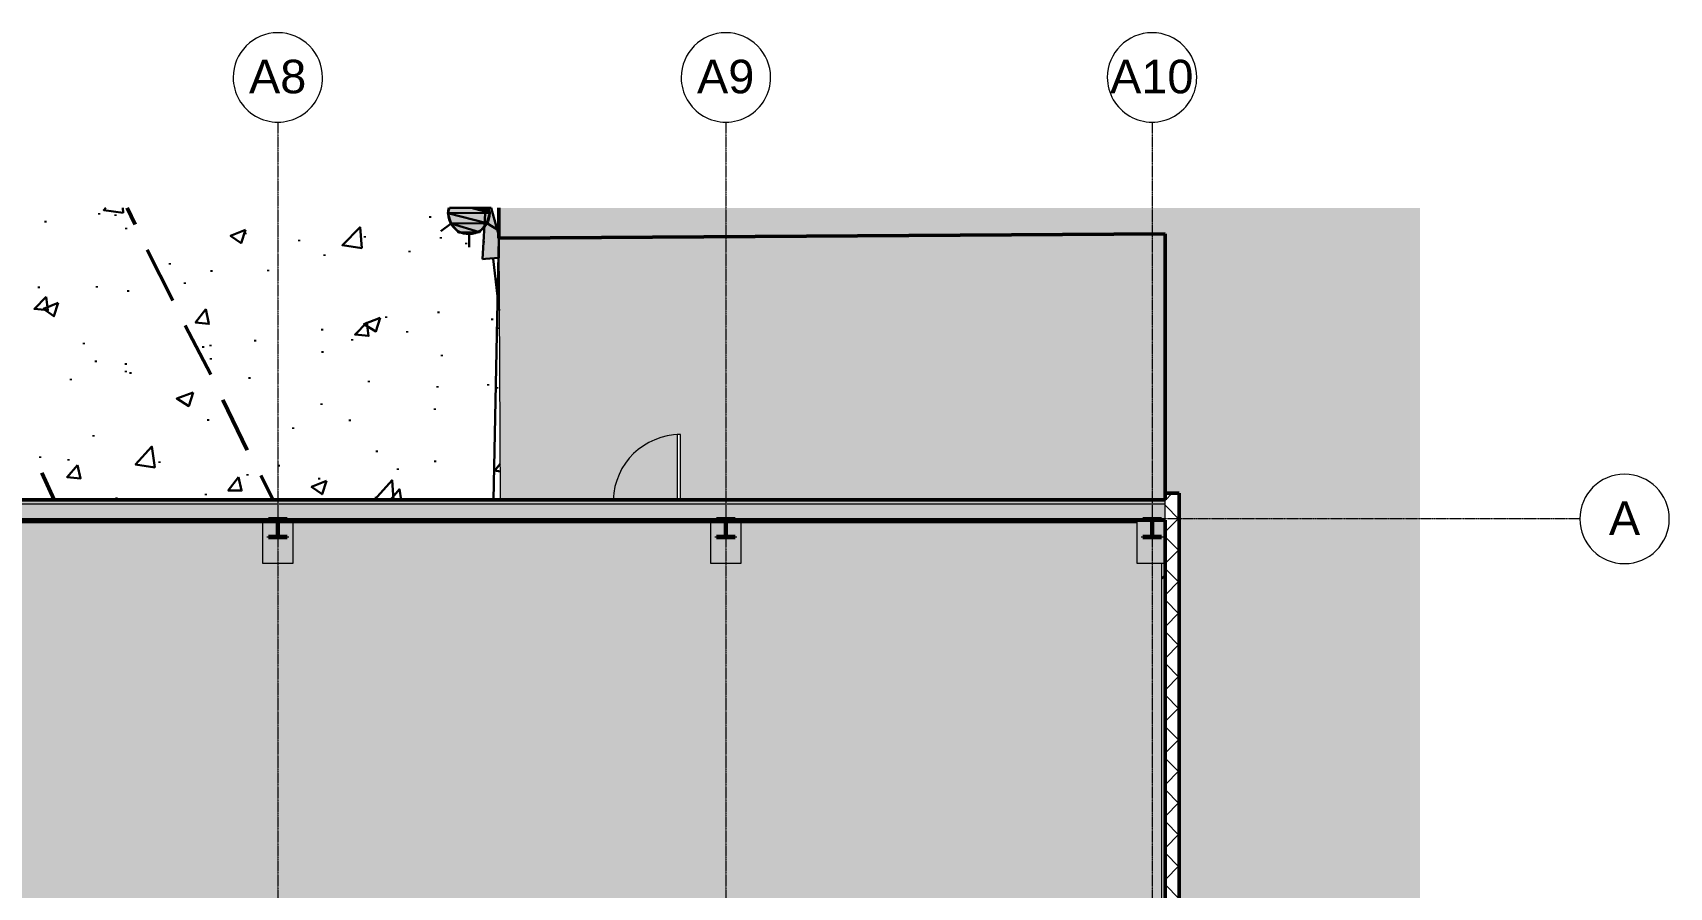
# Model space of a CAD drawing. Header units: inches. Extents: x -4136 to -1245, y 10244 to 12022.
# Drawn here: x -2193 to -1315, y 11563 to 12021 of the extents above; entities that cross this region are included whole.
import ezdxf

# ---------------------------------------------------------------- set-up
doc = ezdxf.new("R2010")
doc.units = ezdxf.units.IN
doc.header["$MEASUREMENT"] = 0
doc.linetypes.add('Grid Line 1_2_', pattern=[0.875, 0.5, -0.125, 0.125, -0.125])
doc.linetypes.add('IMPORT-DASHEDX2 _3_', pattern=[0.225, 0.15, -0.075])
for name, color, linetype, lineweight in [('A-DOOR', 31, 'Continuous', 13), ('A-DOOR-5', 31, 'Continuous', 20), ('A-DOOR-6', 31, 'Continuous', 9), ('A-FLOR-1', 163, 'Continuous', 13), ('A-FLOR-PATT-1', 10, 'Continuous', 13), ('A-WALL', 113, 'Continuous', 13), ('A-WALL-2', 163, 'Continuous', 13), ('A-WALL-3', 155, 'Continuous', 50), ('A-WALL-4', 8, 'Continuous', 13), ('A-WALL-5', 113, 'Continuous', 50), ('A-WALL-PATT-1', 7, 'Continuous', 9), ('A-WALL-PATT-2', 111, 'Continuous', 9), ('C-BLDG-PADS-1', 10, 'Continuous', 13), ('C-BLDG-PADS-2', 173, 'Continuous', 9), ('PDF_Geometry-3', 253, 'Continuous', 30), ('PDF_Geometry-5', 111, 'Continuous', 50), ('PDF_Solid Fills-2', 253, 'Continuous', 30), ('S-COLS-3', 52, 'Continuous', 9), ('S-COLS-4', 52, 'Continuous', 50), ('S-FNDN', 32, 'Continuous', 13), ('S-FNDN-1', 10, 'Continuous', 13), ('S-FNDN-2', 163, 'Continuous', 13), ('S-GRID-1', 1, 'Grid Line 1_2_', 9), ('S-GRID-IDEN', 1, 'Continuous', 9), ('site plan_dwg _3_-1', 254, 'IMPORT-DASHEDX2 _3_', 9)]:
    doc.layers.add(name, color=color, linetype=linetype, lineweight=lineweight)
doc.styles.add('Arial', font='arial.ttf', dxfattribs={"height": 18})
pattern_1 = [(45, (0, 0), (-9.503515, 9.503515), []), (45, (0, 14.4), (-9.503515, 9.503515), [])]

# ---------------------------------------------------------------- blocks, each defined once
blk = doc.blocks.new('site plan_dwg _3_-1267336-FLOOR PLAN - MEZZANINE')
at = {"layer": 'PDF_Solid Fills-2'}
for points in [[(3084.92, 2061), (3107.32, 2061), (3097.34, 2063.69), (3085.72, 2063.78)], [(3086.52, 2055.4), (3105.72, 2055.4), (3084.92, 2061)], [(3105.72, 2055.4), (3084.92, 2061), (3107.32, 2061)], [(3107.32, 2061), (3097.34, 2063.69), (3106.57, 2063.61)], [(3103.32, 2036.2), (3105.15, 2063.62), (3108.07, 2063.6), (3112.12, 2048.72), (3112.09, 2036.78), (3104.88, 2036.3)], [(3090.52, 2050.6), (3101.72, 2050.6), (3086.52, 2055.4)], [(3101.72, 2050.6), (3086.52, 2055.4), (3105.72, 2055.4), (3105.04, 2054.58)], [(3096.12, 2049.8), (3090.52, 2050.6), (3101.72, 2050.6)]]:
    blk.add_hatch(color=256, dxfattribs=at).paths.add_polyline_path(points, flags=0)
at = {"layer": 'PDF_Geometry-3'}
for p, q in [((2910.33, 2065.24), (2910.52, 2062.6)), ((2868.92, 2058.6), (2868.92, 2057.8)), ((2897.72, 2062.6), (2897.72, 2061.8)), ((2906.52, 2061.8), (2906.52, 2061)), ((3075.32, 2059.4), (3075.32, 2058.6)), ((3106.57, 2063.61), (3107.32, 2061)), ((2912.12, 2054.6), (2912.12, 2053.8)), ((2976.12, 2051.4), (2976.12, 2050.6)), ((3004.92, 2047.4), (3004.92, 2046.6)), ((3040.12, 2049), (3040.12, 2048.2)), ((3086.52, 2055.4), (3080.92, 2051.4)), ((3080.92, 2048.2), (3080.92, 2047.4)), ((3096.12, 2049.8), (3096.12, 2042.6)), ((3105.72, 2055.4), (3112.12, 2051.4)), ((3018.52, 2039.4), (3018.52, 2038.6)), ((3064.12, 2041), (3064.12, 2040.2)), ((3094.52, 2045), (3094.52, 2044.2)), ((3104.12, 2045.8), (3104.12, 2045)), ((2935.32, 2035.4), (2935.32, 2034.6)), ((2957.72, 2031.4), (2957.72, 2030.6)), ((2988.12, 2031.4), (2988.12, 2030.6)), ((3108.92, 2036.2), (3112, 2008.51)), ((2864.92, 2023.4), (2864.92, 2022.6)), ((2896.12, 2023.4), (2896.12, 2022.6)), ((2912.92, 2021), (2912.92, 2020.2)), ((2943.32, 2025), (2943.32, 2024.2)), ((3051.32, 2005.8), (3051.32, 2005)), ((3079.32, 2008.2), (3079.32, 2007.4)), ((3108.12, 2004.2), (3108.12, 2003.4)), ((3016.92, 1999.4), (3016.92, 1998.6)), ((3062.52, 1997.8), (3062.52, 1997)), ((3111.32, 1999.4), (3111.32, 1998.6)), ((2888.92, 1993), (2888.92, 1992.2)), ((2952.92, 1990.6), (2952.92, 1989.8)), ((2956.92, 1991.4), (2956.92, 1990.6)), ((2980.92, 1993.8), (2980.92, 1993)), ((3016.92, 1987.4), (3016.92, 1986.6)), ((3032.92, 1993.8), (3032.92, 1993)), ((2895.32, 1983.4), (2895.32, 1982.6)), ((2911.32, 1981.8), (2911.32, 1981)), ((2911.32, 1977.8), (2911.32, 1977)), ((2913.72, 1977), (2913.72, 1976.2)), ((2956.92, 1984.2), (2956.92, 1983.4)), ((3080.92, 1985), (3080.92, 1984.2)), ((2881.72, 1973.8), (2881.72, 1973)), ((2977.72, 1973.8), (2977.72, 1973)), ((3041.72, 1971.4), (3041.72, 1970.6)), ((3078.52, 1968.2), (3078.52, 1967.4)), ((3105.72, 1969), (3105.72, 1968.2)), ((3016.12, 1959.4), (3016.12, 1958.6)), ((3110.52, 1967.4), (3110.52, 1966.6)), ((2955.32, 1951.4), (2955.32, 1950.6)), ((3031.32, 1950.6), (3031.32, 1949.8)), ((3076.92, 1956.2), (3076.92, 1955.4)), ((2893.72, 1943.4), (2893.72, 1942.6)), ((3000.92, 1946.6), (3000.92, 1945.8)), ((2924.92, 1937), (2924.92, 1936.2)), ((3045.72, 1933.8), (3045.72, 1933)), ((3108.92, 1937.8), (3108.92, 1937)), ((3108.92, 1935.4), (3108.92, 1934.6)), ((2864.92, 1932.2), (2864.92, 1931.4)), ((2880.12, 1930.6), (2880.12, 1929.8)), ((2928.92, 1929), (2928.92, 1928.2)), ((2992.92, 1926.6), (2992.92, 1925.8)), ((3056.92, 1924.2), (3056.92, 1923.4)), ((3076.92, 1928.2), (3076.92, 1927.4)), ((2976.12, 1921.8), (2976.12, 1921)), ((3014.52, 1919.4), (3014.52, 1918.6)), ((2905.72, 1909.8), (2905.72, 1909)), ((2953.72, 1911.4), (2953.72, 1910.6)), ((3044.92, 1909), (3044.92, 1908.2)), ((3074.52, 1907.4), (3074.52, 1907.14)), ((3111.3, 1906.84), (3111.68, 1907.34)), ((3466.44, 1861.72), (3468.21, 1863.49))]:
    blk.add_line(p, q, dxfattribs=at)
at = {"layer": 'PDF_Geometry-3', "flags": 128}
for points in [[(2910.52, 2062.6), (2900.12, 2064.2), (2901.24, 2065.32)], [(3112.12, 2047.4), (3110.52, 1995.4), (3108.15, 1906.86)], [(3111.72, 1922.04), (3108.92, 1922.6), (3111.74, 1926.12)], [(3044.12, 1907.4), (3053.72, 1917.8), (3054.47, 1907.31)], [(3052.76, 1907.33), (3057.72, 1913), (3058.44, 1907.28)]]:
    blk.add_lwpolyline(points, dxfattribs=at)
for points in [[(2976.12, 2053), (2973.72, 2045.8), (2968.12, 2049.8)], [(3038.52, 2042.6), (3028.12, 2044.2), (3037.72, 2053.8)], [(2868.92, 2017.8), (2869.72, 2010.6), (2862.52, 2011.4)], [(2875.32, 2014.6), (2872.92, 2007.4), (2867.32, 2011.4)], [(2954.52, 2010.6), (2956.12, 2002.6), (2948.92, 2003.4)], [(3048.12, 2005), (3045.72, 1997.8), (3039.32, 2001.8)], [(3040.92, 2002.6), (3041.72, 1995.4), (3034.52, 1996.2)], [(2947.32, 1965.8), (2944.92, 1958.6), (2938.52, 1962.6)], [(2926.52, 1925.8), (2916.12, 1927.4), (2924.92, 1937)], [(2884.92, 1927.4), (2886.52, 1920.2), (2879.32, 1921)], [(2971.32, 1920.2), (2972.92, 1913), (2965.72, 1913)], [(3018.52, 1917.8), (3016.12, 1910.6), (3010.52, 1914.6)]]:
    blk.add_lwpolyline(points, close=True, dxfattribs=at)
at = {"layer": 'PDF_Geometry-3'}
blk.add_arc((3096.15, 2060.83), 11.17, 164.58433, 0.83644, dxfattribs=at)
at = {"layer": 'PDF_Geometry-5'}
for p, q in [((2912.67, 2065.22), (2916.92, 2056.2)), ((2923.32, 2042.6), (2936.92, 2015.4)), ((2943.32, 2001.8), (2956.92, 1975.4)), ((2963.32, 1961.8), (2976.12, 1934.6)), ((2865.72, 1923.4), (2872.28, 1908.83)), ((2983.32, 1921), (2989.89, 1907.85))]:
    blk.add_line(p, q, dxfattribs=at)
at = {"layer": 'PDF_Solid Fills-2'}
for p, q in [((3085.72, 2063.78), (3084.92, 2061)), ((3084.92, 2061), (3107.32, 2061)), ((3105.72, 2055.4), (3084.92, 2061)), ((3084.92, 2061), (3086.52, 2055.4)), ((3105.72, 2055.4), (3084.92, 2061)), ((3084.92, 2061), (3107.32, 2061)), ((3097.34, 2063.69), (3085.72, 2063.78)), ((3107.32, 2061), (3097.34, 2063.69)), ((3107.32, 2061), (3097.34, 2063.69)), ((3097.34, 2063.69), (3106.57, 2063.61)), ((3103.32, 2036.2), (3105.15, 2063.62)), ((3105.15, 2063.62), (3108.07, 2063.6)), ((3107.32, 2061), (3105.72, 2055.4)), ((3106.57, 2063.61), (3107.32, 2061)), ((3108.07, 2063.6), (3112.12, 2048.72)), ((3086.52, 2055.4), (3105.72, 2055.4)), ((3101.72, 2050.6), (3086.52, 2055.4)), ((3086.52, 2055.4), (3090.52, 2050.6)), ((3101.72, 2050.6), (3086.52, 2055.4)), ((3086.52, 2055.4), (3105.72, 2055.4)), ((3096.12, 2049.8), (3090.52, 2050.6)), ((3090.52, 2050.6), (3101.72, 2050.6)), ((3090.52, 2050.6), (3101.72, 2050.6)), ((3101.72, 2050.6), (3096.12, 2049.8)), ((3105.04, 2054.58), (3101.72, 2050.6)), ((3105.72, 2055.4), (3105.04, 2054.58)), ((3112.12, 2048.72), (3112.09, 2036.78)), ((3104.88, 2036.3), (3103.32, 2036.2)), ((3112.09, 2036.78), (3104.88, 2036.3))]:
    blk.add_line(p, q, dxfattribs=at)
blk = doc.blocks.new('Walls 1 - Walls 1-1277454-FLOOR PLAN - MEZZANINE')
at = {"layer": 'A-WALL-4'}
blk.add_hatch(color=256, dxfattribs=at).paths.add_polyline_path([(-1448.52, 10375.73), (-1448.52, 11927.37), (-1943.14, 11927.37), (-1943.06, 11911.21), (-1585.45, 11913.39), (-1585.45, 11774.15), (-1577.83, 11774.15), (-1577.83, 10643.01), (-1938.58, 10642.37), (-1938.58, 10376.85)], flags=0)
at = {"layer": 'A-WALL-3'}
for p, q in [((-1943.14, 11927.37), (-1943.06, 11911.21)), ((-1943.06, 11911.21), (-1585.45, 11913.39)), ((-1585.45, 11913.39), (-1585.45, 11774.15)), ((-1585.45, 11774.15), (-1577.83, 11774.15)), ((-1577.83, 11774.15), (-1577.83, 10643.01))]:
    blk.add_line(p, q, dxfattribs=at)
blk = doc.blocks.new('Door-Passage-Single-Flush - 36_ x 80_-1370599-FLOOR PLAN - MEZZANINE')
at = {"layer": 'A-DOOR-5'}
for p, q in [((18, 40.6875), (16.25, 40.6875)), ((16.25, 40.6875), (16.25, 5.6875)), ((18, 5.6875), (18, 40.6875))]:
    blk.add_line(p, q, dxfattribs=at)
at = {"layer": 'A-DOOR-6'}
blk.add_arc((18, 4.6875), 36, 90, 178.4038963, dxfattribs=at)
blk = doc.blocks.new('Grid - Grid Head - Circle-50561-FLOOR PLAN - MEZZANINE')
at = {"layer": 'S-GRID-IDEN'}
for start, end in [(360, 180), (180, 360)]:
    blk.add_arc((0, 0), 0.25, start, end, dxfattribs=at)

msp = doc.modelspace()

# ---------------------------------------------------------------- hatches: boundary and pattern name
at = {"layer": 'A-FLOR-PATT-1'}
msp.add_hatch(color=256, dxfattribs=at).paths.add_polyline_path([(-1942.33, 11770.65), (-1847.39, 11770.65), (-1847.39, 11805.65), (-1845.64, 11805.65), (-1845.64, 11770.65), (-1585.45, 11770.65), (-1585.45, 11913.39), (-1943.06, 11911.21)], flags=0)
at = {"layer": 'A-WALL'}
for points in [[(-1585.45, 11769.9), (-1585.45, 11770.65), (-3037.08, 11770.65), (-3037.08, 11769.9), (-1615.75, 11769.9)], [(-1585.45, 11768.4), (-1585.45, 11769.9), (-3036.33, 11769.9), (-3036.33, 11768.4), (-1615.75, 11768.4)], [(-1585.45, 11759.77), (-1585.45, 11759.9), (-3026.33, 11759.9), (-3026.33, 11759.77), (-1615.75, 11759.77)]]:
    msp.add_hatch(color=256, dxfattribs=at).paths.add_polyline_path(points, flags=0)
at = {"layer": 'A-WALL-PATT-1'}
h = msp.add_hatch(dxfattribs=at)
h.set_pattern_fill('FP_2', color=256, style=0, pattern_type=2)
h.set_pattern_definition([(45, (0, 0), (-8.485281, 8.485281), []), (135, (0, 0), (-8.485281, -8.485281), [])])
h.paths.add_polyline_path([(-1577.83, 10640.15), (-1577.83, 11774.15), (-1585.45, 11774.15), (-1585.45, 10640.15)], flags=0)
at = {"layer": 'A-WALL-PATT-2'}
h = msp.add_hatch(dxfattribs=at)
h.set_pattern_fill('FP_6', color=256, style=0, pattern_type=2)
h.set_pattern_definition([(161.57, (0.48, 0.48), (-3.83995378, -1.544e-05), [0, -27.322, 3.034, 0]), (18.43, (-0.48, 0.48), (-3.83995378, 1.544e-05), [0, -27.322, 3.034, 0]), (108.43, (0.48, 0.48), (1.919622, -9.60052459), [9.106, -21.25]), (71.57, (-0.48, 0.48), (1.919622, 9.60052459), [9.106, -21.25])])
h.paths.add_polyline_path([(-1585.45, 11760.4), (-1585.45, 11768.4), (-3034.83, 11768.4), (-3034.83, 11760.4), (-1615.75, 11760.4)], flags=0)
h = msp.add_hatch(dxfattribs=at)
h.set_pattern_fill('FP_7', color=256, style=0, pattern_type=2)
h.set_pattern_definition([(0, (0, 0), (0, 4.798), []), (315, (0, 0), (4.7984266, 0), [6.786, -6.786]), (45, (0, 0), (4.7984266, 0), [6.786, -6.786])])
h.paths.add_polyline_path([(-1585.45, 11759.9), (-1585.45, 11760.4), (-3026.83, 11760.4), (-3026.83, 11759.9), (-1615.75, 11759.9)], flags=0)
at = {"layer": 'C-BLDG-PADS-1'}
h = msp.add_hatch(color=256, dxfattribs=at)
h.paths.add_polyline_path([(-3016.2, 10815.9), (-2809.2, 10815.9), (-2809.2, 10844.89), (-2761.2, 10844.89), (-2761.2, 10815.9), (-2566.2, 10815.9), (-2566.2, 10844.89), (-2518.2, 10844.89), (-2518.2, 10815.9), (-2326.2, 10815.9), (-2326.2, 10844.89), (-2278.2, 10844.89), (-2278.2, 10815.9), (-2085.7, 10815.9), (-2085.7, 10844.89), (-2037.7, 10844.89), (-2037.7, 10815.9), (-1946.2, 10815.9), (-1946.2, 10817.27), (-1845.45, 10817.27), (-1845.45, 10979.9), (-1797.95, 10979.9), (-1797.95, 10977.65), (-1790.33, 10977.65), (-1790.33, 10817.27), (-1600.45, 10817.27), (-1600.45, 10832.89), (-1587.2, 10832.89), (-1587.2, 10994.78), (-1635.2, 10994.78), (-1635.2, 11033.9), (-1904.2, 11033.9), (-1904.2, 11264.9), (-1830.33, 11264.9), (-1830.33, 11389.39), (-1865.33, 11389.39), (-1865.33, 11391.14), (-1830.33, 11391.14), (-1830.33, 11411.51), (-1587.2, 11411.51), (-1587.2, 11736.52), (-1600.45, 11736.52), (-1600.45, 11758.4), (-1813.2, 11758.4), (-1813.2, 11736.52), (-1829.2, 11736.52), (-1829.2, 11758.4), (-2053.7, 11758.4), (-2053.7, 11736.52), (-2069.7, 11736.52), (-2069.7, 11758.4), (-2294.2, 11758.4), (-2294.2, 11736.52), (-2310.2, 11736.52), (-2310.2, 11758.4), (-2534.2, 11758.4), (-2534.2, 11736.52), (-2550.2, 11736.52), (-2550.2, 11758.4), (-2777.2, 11758.4), (-2777.2, 11736.52), (-2793.2, 11736.52), (-2793.2, 11758.4), (-3013.2, 11758.4), (-3013.2, 11736.52), (-3016.2, 11736.52), (-3016.2, 11683.8), (-2863.85, 11683.8), (-2863.85, 11682.8), (-3016.2, 11682.8), (-3016.2, 11536.24), (-2863.85, 11536.24), (-2863.85, 11535.24), (-3016.2, 11535.24), (-3016.2, 11036.49), (-2863.85, 11036.49), (-2863.85, 11035.49), (-3016.2, 11035.49), (-3016.2, 10888.93), (-2863.85, 10888.93), (-2863.85, 10887.93), (-3016.2, 10887.93), (-3016.2, 10815.9)], flags=0)
h.paths.add_polyline_path([(-1840.95, 10817.27), (-1829.2, 10817.27), (-1829.2, 10832.89), (-1813.2, 10832.89), (-1813.2, 10817.27), (-1797.95, 10817.27), (-1797.95, 10975.4), (-1840.95, 10975.4), (-1840.95, 10888.84)], flags=0)
h.paths.add_polyline_path([(-1627.58, 11002.4), (-1587.2, 11002.4), (-1587.2, 11039.65), (-1627.58, 11039.65), (-1627.58, 11033.9)], flags=0)
h.paths.add_polyline_path([(-1797.95, 11038.4), (-1635.2, 11038.4), (-1635.2, 11039.65), (-1745.2, 11039.65), (-1745.2, 11038.73), (-1899.7, 11038.73), (-1899.7, 11038.4), (-1862.3, 11038.4)], flags=0)
h.paths.add_polyline_path([(-2062.56, 11156.41), (-2066.7, 11156.41), (-2066.7, 11156.96), (-2062.56, 11156.96), (-2062.08, 11157.17), (-2061.87, 11157.66), (-2061.87, 11165.14), (-2062.08, 11165.62), (-2062.56, 11165.83), (-2066.7, 11165.83), (-2066.7, 11166.39), (-2056.7, 11166.39), (-2056.7, 11165.83), (-2060.84, 11165.83), (-2061.33, 11165.62), (-2061.53, 11165.14), (-2061.53, 11157.66), (-2061.33, 11157.17), (-2060.84, 11156.96), (-2056.7, 11156.96), (-2056.7, 11156.41), (-2060.84, 11156.41)], flags=0)
h.paths.add_polyline_path([(-2303.06, 11156.41), (-2307.2, 11156.41), (-2307.2, 11156.96), (-2303.06, 11156.96), (-2302.58, 11157.17), (-2302.37, 11157.66), (-2302.37, 11165.14), (-2302.58, 11165.62), (-2303.06, 11165.83), (-2307.2, 11165.83), (-2307.2, 11166.39), (-2297.2, 11166.39), (-2297.2, 11165.83), (-2301.34, 11165.83), (-2301.83, 11165.62), (-2302.03, 11165.14), (-2302.03, 11157.66), (-2301.83, 11157.17), (-2301.34, 11156.96), (-2297.2, 11156.96), (-2297.2, 11156.41), (-2301.34, 11156.41)], flags=0)
h.paths.add_polyline_path([(-2784.34, 11156.41), (-2790.2, 11156.41), (-2790.2, 11156.96), (-2786.06, 11156.96), (-2785.58, 11157.17), (-2785.37, 11157.66), (-2785.37, 11165.14), (-2785.58, 11165.62), (-2786.06, 11165.83), (-2790.2, 11165.83), (-2790.2, 11166.39), (-2780.2, 11166.39), (-2780.2, 11165.83), (-2784.34, 11165.83), (-2784.83, 11165.62), (-2785.03, 11165.14), (-2785.03, 11157.66), (-2784.83, 11157.17), (-2784.34, 11156.96), (-2780.2, 11156.96), (-2780.2, 11156.41)], flags=0)
h.paths.add_polyline_path([(-2537.2, 11156.41), (-2547.2, 11156.41), (-2547.2, 11156.96), (-2543.06, 11156.96), (-2542.58, 11157.17), (-2542.37, 11157.66), (-2542.37, 11165.14), (-2542.58, 11165.62), (-2543.06, 11165.83), (-2547.2, 11165.83), (-2547.2, 11166.39), (-2537.2, 11166.39), (-2537.2, 11165.83), (-2541.34, 11165.83), (-2541.83, 11165.62), (-2542.03, 11165.14), (-2542.03, 11157.66), (-2541.83, 11157.17), (-2541.34, 11156.96), (-2537.2, 11156.96)], flags=0)
h.paths.add_polyline_path([(-1745.2, 11219.65), (-1745.2, 11260.27), (-1829.7, 11260.27), (-1829.7, 11260.4), (-1879.2, 11260.4), (-1879.2, 11259.65), (-1747.2, 11259.65), (-1747.2, 11219.65)], flags=0)
h.paths.add_polyline_path([(-2062.56, 11397.41), (-2066.7, 11397.41), (-2066.7, 11397.96), (-2062.56, 11397.96), (-2062.08, 11398.17), (-2061.87, 11398.66), (-2061.87, 11406.14), (-2062.08, 11406.62), (-2062.56, 11406.83), (-2066.7, 11406.83), (-2066.7, 11407.39), (-2056.7, 11407.39), (-2056.7, 11406.83), (-2060.84, 11406.83), (-2061.33, 11406.62), (-2061.53, 11406.14), (-2061.53, 11398.66), (-2061.33, 11398.17), (-2060.84, 11397.96), (-2056.7, 11397.96), (-2056.7, 11397.41), (-2060.84, 11397.41)], flags=0)
h.paths.add_polyline_path([(-2297.2, 11397.41), (-2307.2, 11397.41), (-2307.2, 11397.96), (-2303.06, 11397.96), (-2302.58, 11398.17), (-2302.37, 11398.66), (-2302.37, 11406.14), (-2302.58, 11406.62), (-2303.06, 11406.83), (-2307.2, 11406.83), (-2307.2, 11407.39), (-2297.2, 11407.39), (-2297.2, 11406.83), (-2301.34, 11406.83), (-2301.83, 11406.62), (-2302.03, 11406.14), (-2302.03, 11398.66), (-2301.83, 11398.17), (-2301.34, 11397.96), (-2297.2, 11397.96)], flags=0)
h.paths.add_polyline_path([(-2537.2, 11397.41), (-2547.2, 11397.41), (-2547.2, 11397.96), (-2543.06, 11397.96), (-2542.58, 11398.17), (-2542.37, 11398.66), (-2542.37, 11406.14), (-2542.58, 11406.62), (-2543.06, 11406.83), (-2547.2, 11406.83), (-2547.2, 11407.39), (-2537.2, 11407.39), (-2537.2, 11406.83), (-2541.34, 11406.83), (-2541.83, 11406.62), (-2542.03, 11406.14), (-2542.03, 11398.66), (-2541.83, 11398.17), (-2541.34, 11397.96), (-2537.2, 11397.96)], flags=0)
h.paths.add_polyline_path([(-2786.34, 11397.41), (-2790.2, 11397.41), (-2790.2, 11397.96), (-2786.06, 11397.96), (-2785.58, 11398.17), (-2785.37, 11398.66), (-2785.37, 11406.14), (-2785.58, 11406.62), (-2786.06, 11406.83), (-2790.2, 11406.83), (-2790.2, 11407.39), (-2780.2, 11407.39), (-2780.2, 11406.83), (-2784.34, 11406.83), (-2784.83, 11406.62), (-2785.03, 11406.14), (-2785.03, 11398.66), (-2784.83, 11398.17), (-2784.34, 11397.96), (-2780.2, 11397.96), (-2780.2, 11397.41), (-2786.06, 11397.41)], flags=0)
at = {"layer": 'S-COLS-3'}
h = msp.add_hatch(dxfattribs=at)
h.set_pattern_fill('FP_5', color=256, style=0, pattern_type=2)
h.set_pattern_definition(pattern_1)
h.paths.add_polyline_path([(-2066.7, 11750.41), (-2056.7, 11750.41), (-2056.7, 11750.97), (-2060.84, 11750.97), (-2061.33, 11751.18), (-2061.53, 11751.66), (-2061.53, 11759.15), (-2061.33, 11759.63), (-2060.84, 11759.84), (-2056.7, 11759.84), (-2056.7, 11760.4), (-2066.7, 11760.4), (-2066.7, 11759.84), (-2062.56, 11759.84), (-2062.08, 11759.63), (-2061.87, 11759.15), (-2061.87, 11751.66), (-2062.08, 11751.18), (-2062.56, 11750.97), (-2066.7, 11750.97)], flags=0)
h = msp.add_hatch(dxfattribs=at)
h.set_pattern_fill('FP_5', color=256, style=0, pattern_type=2)
h.set_pattern_definition(pattern_1)
h.paths.add_polyline_path([(-1826.2, 11750.41), (-1816.2, 11750.41), (-1816.2, 11750.97), (-1820.34, 11750.97), (-1820.83, 11751.18), (-1821.03, 11751.66), (-1821.03, 11759.15), (-1820.83, 11759.63), (-1820.34, 11759.84), (-1816.2, 11759.84), (-1816.2, 11760.4), (-1826.2, 11760.4), (-1826.2, 11759.84), (-1822.06, 11759.84), (-1821.58, 11759.63), (-1821.37, 11759.15), (-1821.37, 11751.66), (-1821.58, 11751.18), (-1822.06, 11750.97), (-1826.2, 11750.97)], flags=0)
h = msp.add_hatch(dxfattribs=at)
h.set_pattern_fill('FP_5', color=256, style=0, pattern_type=2)
h.set_pattern_definition(pattern_1)
h.paths.add_polyline_path([(-1597.45, 11750.41), (-1587.45, 11750.41), (-1587.45, 11750.97), (-1591.59, 11750.97), (-1592.08, 11751.18), (-1592.28, 11751.66), (-1592.28, 11759.15), (-1592.08, 11759.63), (-1591.59, 11759.84), (-1587.45, 11759.84), (-1587.45, 11760.4), (-1597.45, 11760.4), (-1597.45, 11759.84), (-1593.31, 11759.84), (-1592.83, 11759.63), (-1592.62, 11759.15), (-1592.62, 11751.66), (-1592.83, 11751.18), (-1593.31, 11750.97), (-1597.45, 11750.97)], flags=0)
at = {"layer": 'S-FNDN'}
for points in [[(-2069.7, 11736.52), (-2053.7, 11736.52), (-2053.7, 11759.77), (-2061, 11759.77), (-2061.33, 11759.63), (-2061.53, 11759.15), (-2061.53, 11751.66), (-2061.33, 11751.18), (-2060.84, 11750.97), (-2056.7, 11750.97), (-2056.7, 11750.41), (-2066.7, 11750.41), (-2066.7, 11750.97), (-2062.56, 11750.97), (-2062.08, 11751.18), (-2061.87, 11751.66), (-2061.87, 11759.15), (-2062.08, 11759.63), (-2062.4, 11759.77), (-2069.7, 11759.77), (-2069.7, 11750.41)], [(-1829.2, 11736.52), (-1813.2, 11736.52), (-1813.2, 11759.77), (-1820.5, 11759.77), (-1820.83, 11759.63), (-1821.03, 11759.15), (-1821.03, 11751.66), (-1820.83, 11751.18), (-1820.34, 11750.97), (-1816.2, 11750.97), (-1816.2, 11750.41), (-1826.2, 11750.41), (-1826.2, 11750.97), (-1822.06, 11750.97), (-1821.58, 11751.18), (-1821.37, 11751.66), (-1821.37, 11759.15), (-1821.58, 11759.63), (-1821.9, 11759.77), (-1829.2, 11759.77), (-1829.2, 11750.41)], [(-1600.45, 11736.52), (-1585.45, 11736.52), (-1585.45, 11759.77), (-1591.75, 11759.77), (-1592.08, 11759.63), (-1592.28, 11759.15), (-1592.28, 11751.66), (-1592.08, 11751.18), (-1591.59, 11750.97), (-1587.45, 11750.97), (-1587.45, 11750.41), (-1597.45, 11750.41), (-1597.45, 11750.97), (-1593.31, 11750.97), (-1592.83, 11751.18), (-1592.62, 11751.66), (-1592.62, 11759.15), (-1592.83, 11759.63), (-1593.15, 11759.77), (-1600.45, 11759.77), (-1600.45, 11750.41)]]:
    msp.add_hatch(color=256, dxfattribs=at).paths.add_polyline_path(points, flags=0)
at = {"layer": 'S-FNDN-1'}
h = msp.add_hatch(color=256, dxfattribs=at)
h.paths.add_polyline_path([(-1600.45, 11758.4), (-1600.45, 11759.77), (-1820.5, 11759.77), (-1820.83, 11759.63), (-1821.03, 11759.15), (-1821.03, 11758.4), (-1615.75, 11758.4)], flags=0)
h.paths.add_polyline_path([(-1821.58, 11758.4), (-1821.37, 11758.4), (-1821.37, 11759.15), (-1821.58, 11759.63), (-1821.9, 11759.77), (-2061, 11759.77), (-2061.33, 11759.63), (-2061.53, 11759.15), (-2061.53, 11758.4), (-1822.06, 11758.4)], flags=0)
h.paths.add_polyline_path([(-2062.08, 11758.4), (-2061.87, 11758.4), (-2061.87, 11759.15), (-2062.08, 11759.63), (-2062.4, 11759.77), (-2301.5, 11759.77), (-2301.83, 11759.63), (-2302.03, 11759.15), (-2302.03, 11758.4), (-2117.43, 11758.4)], flags=0)
h.paths.add_polyline_path([(-2302.37, 11758.4), (-2302.37, 11759.15), (-2302.58, 11759.63), (-2302.9, 11759.77), (-2541.5, 11759.77), (-2541.83, 11759.63), (-2542.03, 11759.15), (-2542.03, 11758.4), (-2302.58, 11758.4)], flags=0)
h.paths.add_polyline_path([(-2542.37, 11758.4), (-2542.37, 11759.15), (-2542.58, 11759.63), (-2542.9, 11759.77), (-2784.5, 11759.77), (-2784.83, 11759.63), (-2785.03, 11759.15), (-2785.03, 11758.4), (-2542.58, 11758.4)], flags=0)
h.paths.add_polyline_path([(-2785.58, 11758.4), (-2785.37, 11758.4), (-2785.37, 11759.15), (-2785.58, 11759.63), (-2785.9, 11759.77), (-3020.5, 11759.77), (-3020.83, 11759.63), (-3021.03, 11759.15), (-3021.03, 11758.4), (-2786.34, 11758.4)], flags=0)
h.paths.add_polyline_path([(-3021.37, 11758.4), (-3021.37, 11759.15), (-3021.58, 11759.63), (-3021.9, 11759.77), (-3026.2, 11759.77), (-3026.2, 11758.4)], flags=0)

# ---------------------------------------------------------------- linework, layer by layer
at = {"layer": 'A-FLOR-1'}
msp.add_line((-1943.06, 11911.21), (-1942.33, 11770.65), dxfattribs=at)
at = {"layer": 'A-WALL'}
for p, q in [((-1585.45, 11769.9), (-3036.33, 11769.9)), ((-1585.45, 11768.4), (-3034.83, 11768.4)), ((-1585.45, 11759.77), (-1585.45, 11770.65)), ((-1585.45, 11760.4), (-3026.83, 11760.4)), ((-1585.45, 11759.9), (-3026.33, 11759.9))]:
    msp.add_line(p, q, dxfattribs=at)
at = {"layer": 'A-WALL-3'}
for p, q in [((-1585.45, 11774.15), (-1585.45, 11770.65)), ((-1577.83, 11774.15), (-1585.45, 11774.15)), ((-1577.83, 10640.15), (-1577.83, 11774.15)), ((-1585.45, 11759.77), (-1585.45, 11149.15))]:
    msp.add_line(p, q, dxfattribs=at)
at = {"layer": 'A-WALL-5'}
for p, q in [((-1585.45, 11770.65), (-3037.08, 11770.65)), ((-3026.2, 11759.77), (-1585.45, 11759.77))]:
    msp.add_line(p, q, dxfattribs=at)
at = {"layer": 'C-BLDG-PADS-2'}
msp.add_line((-1587.2, 11411.51), (-1587.2, 11736.52), dxfattribs=at)
at = {"layer": 'S-COLS-4'}
for p, q in [((-2056.7, 11760.4), (-2066.7, 11760.4)), ((-2066.7, 11760.4), (-2066.7, 11759.84)), ((-2066.7, 11759.84), (-2062.56, 11759.84)), ((-2061.87, 11759.15), (-2061.87, 11751.66)), ((-2061.53, 11751.66), (-2061.53, 11759.15)), ((-2060.84, 11759.84), (-2056.7, 11759.84)), ((-2056.7, 11759.84), (-2056.7, 11760.4)), ((-1816.2, 11760.4), (-1826.2, 11760.4)), ((-1826.2, 11760.4), (-1826.2, 11759.84)), ((-1826.2, 11759.84), (-1822.06, 11759.84)), ((-1821.37, 11759.15), (-1821.37, 11751.66)), ((-1821.03, 11751.66), (-1821.03, 11759.15)), ((-1820.34, 11759.84), (-1816.2, 11759.84)), ((-1816.2, 11759.84), (-1816.2, 11760.4)), ((-1587.45, 11760.4), (-1597.45, 11760.4)), ((-1597.45, 11760.4), (-1597.45, 11759.84)), ((-1597.45, 11759.84), (-1593.31, 11759.84)), ((-1592.62, 11759.15), (-1592.62, 11751.66)), ((-1592.28, 11751.66), (-1592.28, 11759.15)), ((-1591.59, 11759.84), (-1587.45, 11759.84)), ((-1587.45, 11759.84), (-1587.45, 11760.4)), ((-2062.56, 11750.97), (-2066.7, 11750.97)), ((-2066.7, 11750.97), (-2066.7, 11750.41)), ((-2066.7, 11750.41), (-2056.7, 11750.41)), ((-2056.7, 11750.97), (-2060.84, 11750.97)), ((-2056.7, 11750.41), (-2056.7, 11750.97)), ((-1822.06, 11750.97), (-1826.2, 11750.97)), ((-1826.2, 11750.97), (-1826.2, 11750.41)), ((-1826.2, 11750.41), (-1816.2, 11750.41)), ((-1816.2, 11750.97), (-1820.34, 11750.97)), ((-1816.2, 11750.41), (-1816.2, 11750.97)), ((-1593.31, 11750.97), (-1597.45, 11750.97)), ((-1597.45, 11750.97), (-1597.45, 11750.41)), ((-1597.45, 11750.41), (-1587.45, 11750.41)), ((-1587.45, 11750.97), (-1591.59, 11750.97)), ((-1587.45, 11750.41), (-1587.45, 11750.97))]:
    msp.add_line(p, q, dxfattribs=at)
for centre, start, end in [((-2062.56, 11759.15), 0.00001, 90.00001), ((-2060.84, 11759.15), 90.00001, 180.00001), ((-1822.06, 11759.15), 0.00001, 90.00001), ((-1820.34, 11759.15), 90.00001, 180.00001), ((-1593.31, 11759.15), 0.00001, 90.00001), ((-1591.59, 11759.15), 90.00001, 180.00001), ((-2062.56, 11751.66), 270.00001, 0.00001), ((-2060.84, 11751.66), 180.00001, 270.00001), ((-1822.06, 11751.66), 270.00001, 0.00001), ((-1820.34, 11751.66), 180.00001, 270.00001), ((-1593.31, 11751.66), 270.00001, 0.00001), ((-1591.59, 11751.66), 180.00001, 270.00001)]:
    msp.add_arc(centre, 0.691, start, end, dxfattribs=at)
at = {"layer": 'S-FNDN'}
for p, q in [((-2069.7, 11736.52), (-2069.7, 11759.77)), ((-2053.7, 11759.77), (-2053.7, 11736.52)), ((-1829.2, 11736.52), (-1829.2, 11759.77)), ((-1813.2, 11759.77), (-1813.2, 11736.52)), ((-1600.45, 11736.52), (-1600.45, 11759.77)), ((-2053.7, 11736.52), (-2069.7, 11736.52)), ((-1813.2, 11736.52), (-1829.2, 11736.52)), ((-1585.45, 11736.52), (-1600.45, 11736.52))]:
    msp.add_line(p, q, dxfattribs=at)
at = {"layer": 'S-FNDN-2'}
for p, q in [((-2061.87, 11758.4), (-2302.03, 11758.4)), ((-1821.37, 11758.4), (-2061.53, 11758.4)), ((-1600.45, 11758.4), (-1821.03, 11758.4))]:
    msp.add_line(p, q, dxfattribs=at)
at = {"layer": 'S-GRID-1'}
for p, q in [((-2061.7, 11973.42), (-2061.7, 10769.7)), ((-1821.2, 11973.42), (-1821.2, 10769.7)), ((-1592.45, 11973.42), (-1592.45, 10769.7)), ((-1362.8, 11760.4), (-3914.18, 11760.4))]:
    msp.add_line(p, q, dxfattribs=at)

# ---------------------------------------------------------------- block references
at = {"layer": 'A-DOOR'}
msp.add_blockref('Door-Passage-Single-Flush - 36_ x 80_-1370599-FLOOR PLAN - MEZZANINE', (-1863.64, 11764.96), dxfattribs=at)
at = {"layer": 'A-WALL-2'}
msp.add_blockref('Walls 1 - Walls 1-1277454-FLOOR PLAN - MEZZANINE', (0, 0), dxfattribs=at)
at = {"layer": 'S-GRID-IDEN', "xscale": 95.99999999999994, "yscale": 95.99999999999994, "zscale": 95.99999999999994}
for p, rotation in [((-2061.7, 11997.42), 180), ((-1821.2, 11997.42), 180), ((-1592.45, 11997.42), 180), ((-1338.8, 11760.4), 89.9999999999996)]:
    msp.add_blockref('Grid - Grid Head - Circle-50561-FLOOR PLAN - MEZZANINE', p, dxfattribs=dict(at, rotation=rotation))
at = {"layer": 'site plan_dwg _3_-1', "rotation": 0.4767314902811993}
msp.add_blockref('site plan_dwg _3_-1267336-FLOOR PLAN - MEZZANINE', (-5038.04, 9837.99), dxfattribs=at)

# ---------------------------------------------------------------- texts
at = {"layer": 'S-GRID-IDEN', "char_height": 18, "attachment_point": 1, "style": 'Arial'}
for s, insert, width in [('A8', (-2077.19, 12006.91), 37.269), ('A9', (-1836.69, 12006.91), 37.269), ('A10', (-1614.96, 12006.91), 54.237), ('A', (-1347.21, 11769.78), 20.301)]:
    msp.add_mtext(s, dxfattribs=dict(at, insert=insert, width=width))

doc.saveas('drawing.dxf')
